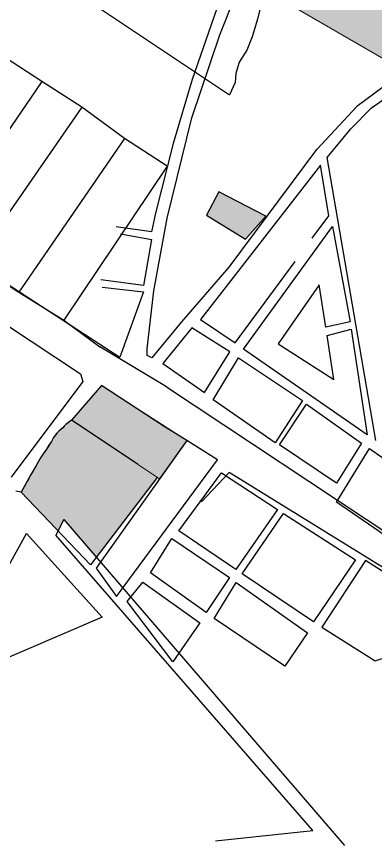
# Model space of a CAD drawing. Header units: millimetres. Extents: x 601939 to 603701, y 1317526 to 1318934.
# Drawn here: x 602780 to 603106, y 1317526 to 1318280 of the extents above; entities that cross this region are included whole.
import ezdxf

# ---------------------------------------------------------------- set-up
doc = ezdxf.new("R2010")
doc.units = ezdxf.units.MM
for name, color, linetype in [('1', 7, 'Continuous'), ('2', 7, 'Continuous'), ('50', 7, 'Continuous')]:
    doc.layers.add(name, color=color, linetype=linetype)

msp = doc.modelspace()

# ---------------------------------------------------------------- hatches: boundary and pattern name
at = {"lineweight": 13, "true_color": 0xc7c8ca}
h = msp.add_hatch(color=9, dxfattribs=at)
h.dxf.hatch_style = 1
h.paths.add_polyline_path([(603053.65, 1318418.21), (603049.41, 1318403.39), (603047.6, 1318402.38), (603031.27, 1318359.68), (603030.56, 1318350.04), (603027.91, 1318341.83), (603009.31, 1318302.25), (603133.23, 1318230.58), (603136.35, 1318232.89), (603190.51, 1318266.51), (603214.39, 1318275.76)])
at = {"lineweight": 13, "true_color": 0x000000}
h = msp.add_hatch(color=18, dxfattribs=at)
h.dxf.hatch_style = 1
h.paths.add_polyline_path([(603006.54, 1318098.52), (602963.77, 1318120.77), (602952.67, 1318099.45), (602988.03, 1318077.7)])
at = {"lineweight": 13, "true_color": 0xc7c8ca}
h = msp.add_hatch(color=9, dxfattribs=at)
h.dxf.hatch_style = 1
h.paths.add_polyline_path([(602934.52, 1317894.35), (602913.85, 1317907.28), (602856.91, 1317944.52), (602829.52, 1317912.97), (602909.81, 1317859.53)])
h = msp.add_hatch(color=9, dxfattribs=at)
h.dxf.hatch_style = 1
h.paths.add_polyline_path([(602806.9, 1317886.49), (602805.38, 1317884.33), (602803.86, 1317882.17), (602802.59, 1317880.47), (602801.32, 1317878.77), (602797.01, 1317871.05), (602794.71, 1317866.93), (602792.4, 1317862.82), (602790.65, 1317859.87), (602788.91, 1317856.93), (602786.37, 1317852.15), (602783.84, 1317847.38), (602817.35, 1317812.38), (602822.55, 1317822.55), (602866.91, 1317888.14), (602829.52, 1317912.97), (602826.93, 1317910.91), (602824.34, 1317908.85), (602821.65, 1317906.05), (602819.9, 1317904.43), (602818.15, 1317902.8), (602817.24, 1317901.96), (602816.33, 1317901.12), (602814.78, 1317899.12), (602813.23, 1317897.11), (602812.24, 1317895.36), (602811.26, 1317893.6)])
h.paths.add_polyline_path([(602907.54, 1317860.68), (602890.25, 1317872.65), (602868.05, 1317887.38), (602866.88, 1317888.1), (602822.55, 1317822.55), (602852.2, 1317788.15)])

# ---------------------------------------------------------------- linework, layer by layer
at = {"color": 1, "lineweight": 13}
for points in [[(603133.23, 1318230.58), (603009.31, 1318302.25), (603053.65, 1318418.21), (603214.39, 1318275.76), (603133.23, 1318230.58)], [(602829.52, 1317912.97), (602909.81, 1317859.53), (602934.52, 1317894.35), (602856.91, 1317944.52), (602829.52, 1317912.97)]]:
    msp.add_lwpolyline(points, dxfattribs=at)
at = {"color": 7}
msp.add_lwpolyline([(603006.54, 1318098.52), (602963.77, 1318120.77), (602952.67, 1318099.45), (602988.03, 1318077.7), (603006.54, 1318098.52)], dxfattribs=at)
at = {"layer": '1', "color": 1, "linetype": 'Continuous'}
for points in [[(602725.33, 1318029.44), (602837.94, 1317955.11), (602840.03, 1317948.26), (602807.32, 1317904.72), (602774.62, 1317861.17)], [(602829.52, 1317912.97), (602826.93, 1317910.91), (602824.34, 1317908.85), (602823, 1317907.45), (602821.65, 1317906.05), (602819.9, 1317904.43), (602818.15, 1317902.8), (602817.24, 1317901.96), (602816.33, 1317901.12), (602814.78, 1317899.12), (602813.23, 1317897.11), (602812.24, 1317895.36), (602811.26, 1317893.6), (602809.08, 1317890.05), (602806.9, 1317886.49), (602805.38, 1317884.33), (602803.86, 1317882.17), (602802.59, 1317880.47), (602801.32, 1317878.77), (602797.01, 1317871.05), (602794.71, 1317866.93), (602792.4, 1317862.82), (602790.65, 1317859.87), (602788.91, 1317856.93), (602786.37, 1317852.15), (602783.84, 1317847.38), (602778.96, 1317848.29)]]:
    msp.add_lwpolyline(points, dxfattribs=at)
at = {"layer": '2', "color": 1, "linetype": 'Continuous'}
for p, q in [((602752.59, 1318356.26), (602973.63, 1318209.09)), ((602802.68, 1318221.16), (602727.49, 1318269.42)), ((602802.68, 1318221.16), (602765.52, 1318166.95)), ((602838.99, 1318197.64), (602802.68, 1318221.16)), ((602838.99, 1318197.64), (602740.86, 1318056.17)), ((602877.94, 1318169.33), (602838.99, 1318197.64)), ((602877.94, 1318169.33), (602781.56, 1318029.42)), ((602916.83, 1318144.07), (602877.94, 1318169.33)), ((602916.83, 1318144.07), (602822.49, 1318003.95)), ((602740.86, 1318056.17), (602781.56, 1318029.42)), ((602781.56, 1318029.42), (602822.49, 1318003.95)), ((602822.49, 1318003.95), (602855.51, 1317979.6)), ((602915.98, 1317943.29), (602855.51, 1317979.6)), ((602915.98, 1317943.29), (603184.92, 1317765.18)), ((602890.25, 1317872.65), (602829.52, 1317912.97)), ((602934.52, 1317894.35), (602913.85, 1317907.28)), ((602973.15, 1317865.39), (602947.95, 1317838.67)), ((603184.47, 1317734.6), (602973.15, 1317865.39)), ((602822.55, 1317822.55), (602815.19, 1317808.14)), ((602822.55, 1317822.55), (603078.18, 1317525.97))]:
    msp.add_line(p, q, dxfattribs=at)
for points in [[(603004.43, 1318290.95), (603001.66, 1318289.11), (602999.07, 1318277.85), (602994.28, 1318261.71), (602989.17, 1318249.64), (602982.25, 1318238.55), (602979.38, 1318228.31), (602978.77, 1318220.14), (602973.63, 1318209.09)], [(602510.36, 1318206.3), (602592.15, 1318151.36), (602595.05, 1318151.31), (602873.76, 1317970.18)], [(602611.78, 1318058.24), (602606.58, 1318100.26), (602612.72, 1318103.77), (602837.94, 1317955.11), (602840.03, 1317948.26), (602774.62, 1317861.17)], [(602913.85, 1317907.28), (602856.91, 1317944.52), (602829.52, 1317912.97)], [(602829.52, 1317912.97), (602824.34, 1317908.85), (602821.65, 1317906.05), (602818.15, 1317902.8), (602816.33, 1317901.12), (602813.23, 1317897.11), (602811.26, 1317893.6), (602806.9, 1317886.49), (602803.86, 1317882.17), (602801.32, 1317878.77), (602797.01, 1317871.05), (602792.4, 1317862.82), (602788.91, 1317856.93), (602783.84, 1317847.38), (602778.96, 1317848.29)], [(602829.52, 1317912.97), (602824.34, 1317908.85), (602821.65, 1317906.05), (602818.15, 1317902.8), (602816.33, 1317901.12), (602813.23, 1317897.11), (602811.26, 1317893.6), (602806.9, 1317886.49), (602803.86, 1317882.17), (602801.32, 1317878.77), (602797.01, 1317871.05), (602792.4, 1317862.82), (602788.91, 1317856.93), (602783.84, 1317847.38), (602778.96, 1317848.29)], [(602960.77, 1317530.2), (603049.43, 1317539.44), (602815.19, 1317808.14)]]:
    msp.add_lwpolyline(points, dxfattribs=at)
at = {"layer": '50', "color": 1, "linetype": 'Continuous'}
for p, q in [((603056.51, 1318145.05), (602946.98, 1318004.63)), ((603063.84, 1318098.89), (603056.51, 1318145.05)), ((603048.79, 1318078.46), (603063.84, 1318098.89)), ((602978.63, 1317983.25), (603033.29, 1318057.42)), ((602946.98, 1318004.63), (602978.63, 1317983.25))]:
    msp.add_line(p, q, dxfattribs=at)
for points in [[(603321.16, 1318315.84), (603250.54, 1318289.76), (603190.51, 1318266.51), (603136.35, 1318232.89), (603089.45, 1318198.23), (603052.89, 1318159.25), (603052.75, 1318159.38), (602972.88, 1318052.16), (602929.78, 1318002.41), (602902.63, 1317969.64), (602898.63, 1317971.76), (602898.39, 1317977.76), (602904.54, 1318030.59), (602916.68, 1318096.65), (602939.04, 1318187.97), (602964.75, 1318263.49), (602992.66, 1318334.02), (603028.37, 1318414.18), (603062.4, 1318495.65), (603100.38, 1318586.8), (603123.23, 1318646.21), (603143.77, 1318707.13), (603172.5, 1318830.92)], [(602967.92, 1318329.39), (602961.87, 1318287.65), (602939.5, 1318222.94), (602922.25, 1318164.72), (602906.12, 1318101.24), (602902.6, 1318084.41), (602870.19, 1318088.86)], [(603106.87, 1317894.56), (603062.3, 1318152.03), (603084.1, 1318178.08), (603102.68, 1318197.02), (603123.7, 1318211.68)], [(602874.27, 1318082.35), (602902.59, 1318077.46), (602895.06, 1318035.45), (602856.26, 1318040.75)], [(602857.55, 1318033.87), (602895.1, 1318029.67), (602873.76, 1317970.18)], [(603143.78, 1317788.28), (603070.85, 1317838.45), (603101.07, 1317887.11), (603123.48, 1317871.3)], [(602907.54, 1317860.68), (602847.04, 1317781.38), (602783.84, 1317847.38)]]:
    msp.add_lwpolyline(points, dxfattribs=at)
for points in [[(602986.16, 1317977.6), (603067.17, 1318089.1), (603083.5, 1318002.42), (603061.29, 1317997.42), (603055.23, 1318036), (603017.78, 1317982.36), (603068.37, 1317950.09), (603062.34, 1317989.83), (603084.36, 1317995.75), (603098.9, 1317899.73)], [(602912.74, 1317964.57), (602950.67, 1317938.17), (602973.67, 1317975.14), (602939.24, 1317996.85)], [(602981.84, 1317969.52), (603039.93, 1317930.9), (603015.16, 1317892.22), (602958.59, 1317931.38)], [(603043.67, 1317927.38), (603093.73, 1317892.08), (603070.96, 1317855.58), (603018.96, 1317890.56)], [(602934.52, 1317894.35), (602852.07, 1317778.15), (602870.53, 1317752.43), (602962.65, 1317876.73)], [(602966.35, 1317865.11), (603017.11, 1317831.69), (602979.21, 1317777.11), (602927.23, 1317812.32)], [(603022.56, 1317828.02), (603088.25, 1317785.84), (603050.08, 1317729.39), (602985.08, 1317773)], [(602684.13, 1317659.45), (602684.02, 1317676.34), (602715.16, 1317700.05), (602735.72, 1317720.71), (602751.12, 1317740.66), (602763.49, 1317759.54), (602772.74, 1317781.27), (602788.62, 1317809.8), (602857.52, 1317733.53)], [(602921.01, 1317805.31), (602973.41, 1317769.66), (602952.29, 1317737.86), (602901.4, 1317774.05)], [(603097.43, 1317785.12), (603057.63, 1317724.43), (603106.13, 1317693.91), (603147.45, 1317707.47), (603186.63, 1317680.44), (603210.99, 1317712.85)], [(602894.49, 1317765.39), (602946.43, 1317728.56), (602921.97, 1317692.9), (602880.45, 1317747.82)], [(602979.69, 1317765.1), (603044.41, 1317719.4), (603023.97, 1317689.03), (602959.61, 1317732.43)]]:
    msp.add_lwpolyline(points, close=True, dxfattribs=at)

doc.saveas('drawing.dxf')
